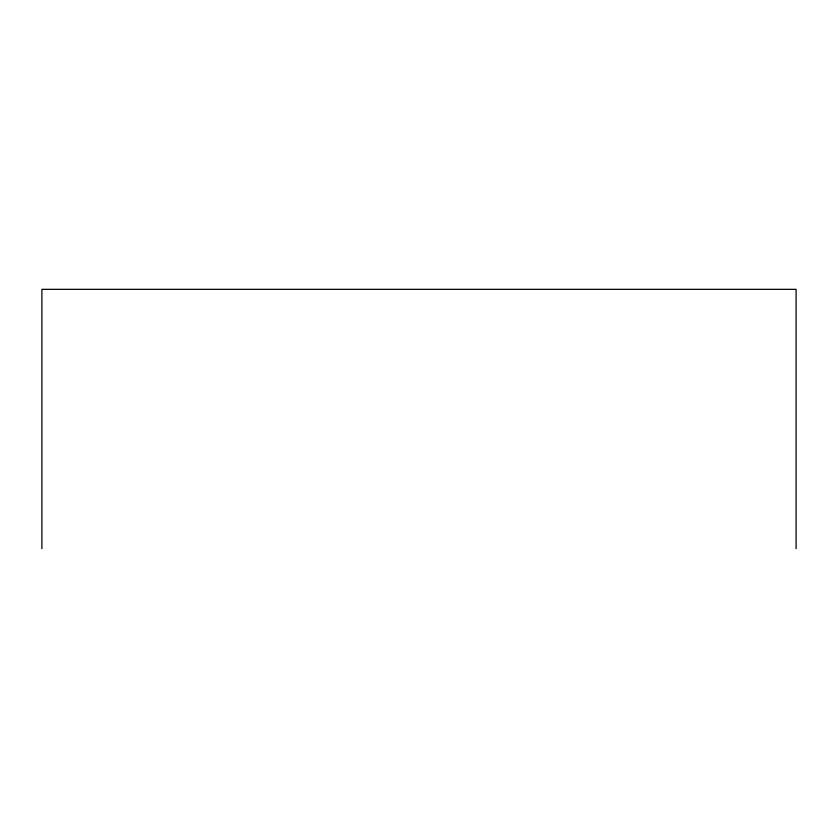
<?xml version="1.0" encoding="UTF-8"?>
<svg xmlns="http://www.w3.org/2000/svg" width="838" height="838" viewBox="0 0 838 838"><rect width="100%" height="100%" fill="white"/><g stroke="black" fill="none" stroke-linecap="round" stroke-linejoin="round"><path stroke-width="1.26" d="M796.1 548.66L796.1 289.34L41.9 289.34L41.9 548.66"/></g></svg>
